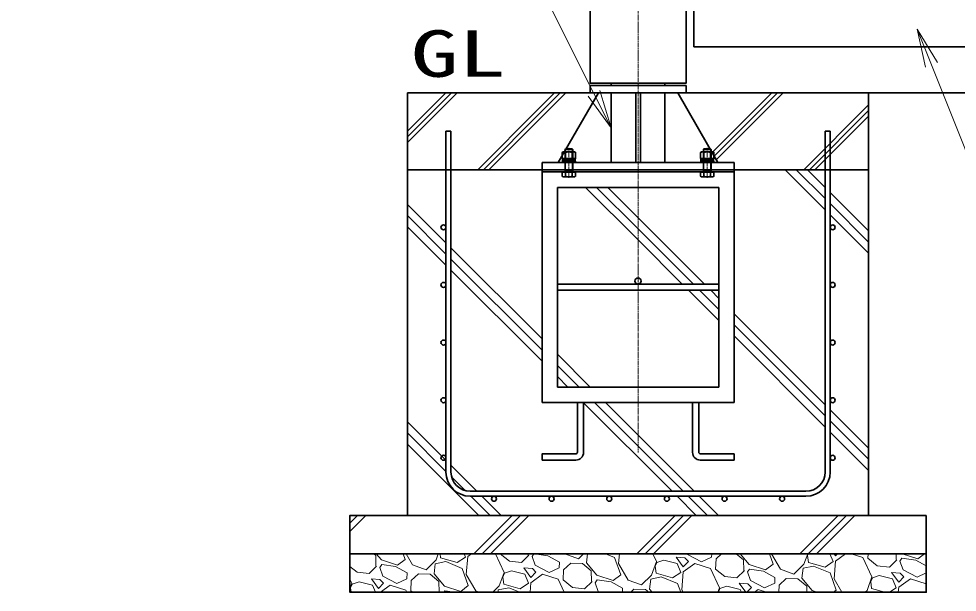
# Model space of a CAD drawing. Units: millimetres, scale not verified. Extents: x -11880 to 11880, y -8400 to 8400.
# Drawn here: x -6034 to -3591, y -2197 to -704 of the extents above; entities that cross this region are included whole.
import ezdxf
from ezdxf.enums import TextEntityAlignment as Align

# ---------------------------------------------------------------- set-up
doc = ezdxf.new("R2010")
doc.units = ezdxf.units.MM
doc.header["$LTSCALE"] = 30
doc.linetypes.add('USER1', pattern=[18, 12, -1.5, 3, -1.5])
for name, color, linetype, lineweight in [('0-1_軸線', 200, 'USER1', 15), ('0-2_外形線', 7, 'Continuous', 35), ('0-3_細線', 2, 'Continuous', 35), ('0-4_寸法線', 4, 'Continuous', 18), ('0-5_0', 7, 'Continuous', 18), ('1-5_ねじ', 253, 'Continuous', 18), ('1-6_ハッチング', 253, 'Continuous', 13)]:
    doc.layers.add(name, color=color, linetype=linetype, lineweight=lineweight)
doc.layers.add('0-D_文字2', color=254, linetype='Continuous')
doc.styles.add('ＭＳ ゴシック', font='')
doc.styles.get('ＭＳ ゴシック').set_extended_font_data('MS Gothic')

# ---------------------------------------------------------------- blocks, each defined once
blk = doc.blocks.new('S30')
at = {"layer": '0-4_寸法線'}
for points in [[(5161022.3, 86206849.8), (5132543.9, 86206849.8), (5116802.1, 86246267.8), (5115689.5, 86249053.9)], [(5117266.5, 86246453.2), (5115689.5, 86249053.9), (5116337.8, 86246082.4)]]:
    blk.add_lwpolyline(points, dxfattribs=at)
at = {"layer": '0-4_寸法線', "color": 254, "style": 'ＭＳ ゴシック'}
for s, width, p in [('SUS304 HL', 1.15, (5136311.9, 86214550.3)), ('100x50x2t', 1.2, (5135879.9, 86208250.3))]:
    blk.add_text(s, height=3637, dxfattribs=dict(at, width=width)).set_placement(p, align=Align.BOTTOM_LEFT)
blk = doc.blocks.new('PROFSP002JR0R6')
at = {"layer": '0-2_外形線'}
blk.add_lwpolyline([(0, -510), (90, -510), (90, 510), (0, 510)], close=True, dxfattribs=at)
blk = doc.blocks.new('PROFSP002K2ZD6')
at = {"layer": '0-2_外形線'}
for p, q in [((0, 348), (0, 0)), ((0, 24), (186.1, 48)), ((0, -348), (0, 0)), ((0, -24), (186.1, 0)), ((21.1, 495), (21.1, 26.7)), ((165, 495), (165, 45.3)), ((186.1, 348), (186.1, 0)), ((186.1, -348), (186.1, 0)), ((21.1, -495), (21.1, -21.3)), ((165, -495), (165, -2.7))]:
    blk.add_line(p, q, dxfattribs=at)
for points in [[(93.1, 495), (21.1, 495), (6.1, 480), (0, 348)], [(186.1, 348), (180, 480), (165, 495), (93.1, 495)], [(93.1, -495), (21.1, -495), (6.1, -480), (0, -348)], [(186.1, -348), (180, -480), (165, -495), (93.1, -495)]]:
    blk.add_lwpolyline(points, dxfattribs=at)
blk = doc.blocks.new('PROFSP002KL356')
at = {"layer": '0-1_軸線'}
blk.add_line((-462, 0), (1887, 0), dxfattribs=at)
at = {"layer": '0-2_外形線'}
for p, q in [((-24, 259.8), (-334.8, 259.8)), ((117.8, 300), (117.8, 0)), ((117.8, -300), (117.8, 0)), ((1762.5, 300), (1762.5, 0)), ((1762.5, -300), (1762.5, 0)), ((-24, -259.8), (-334.8, -259.8))]:
    blk.add_line(p, q, dxfattribs=at)
for points in [[(-375, 0), (-375, 450), (-334.8, 519.6), (-24, 519.6), (-24, 0)], [(-375, 0), (-375, -450), (-334.8, -519.6), (-24, -519.6), (-24, 0)], [(-24, 427.5), (0, 427.5), (0, 0)], [(-24, -427.5), (0, -427.5), (0, 0)], [(24, 300), (1762.5, 300), (1800, 262.5), (1800, 0)], [(24, -300), (1762.5, -300), (1800, -262.5), (1800, 0)]]:
    blk.add_lwpolyline(points, dxfattribs=at)
for centre, radius, start, end in [((-145, 389.7), 230, 145.61587, 214.38413), ((484.8, 0), 859.8, 162.41211, 197.58789), ((24, 324), 24, 180, 270), ((-145, -389.7), 230, 145.61587, 214.38413), ((24, -324), 24, 90, 180)]:
    blk.add_arc(centre, radius, start, end, dxfattribs=at)
at = {"layer": '1-5_ねじ'}
for p, q in [((117.8, 262.5), (24, 300)), ((117.8, 262.5), (1800, 262.5)), ((117.8, -262.5), (24, -300)), ((117.8, -262.5), (1800, -262.5))]:
    blk.add_line(p, q, dxfattribs=at)
blk = doc.blocks.new('PROFSP002KZWE6')
at = {"layer": '0-2_外形線'}
for p, q in [((24, 415.5), (24, 0)), ((499.8, 259.8), (24, 259.8)), ((24, -415.5), (24, 0)), ((499.8, -259.8), (24, -259.8))]:
    blk.add_line(p, q, dxfattribs=at)
for points in [[(270, 519.6), (24, 519.6), (24, 415.5), (0, 415.5), (0, 0)], [(270, -519.6), (24, -519.6), (24, -415.5), (0, -415.5), (0, 0)], [(540, 0), (540, 450), (499.8, 519.6), (270, 519.6)], [(540, 0), (540, -450), (499.8, -519.6), (270, -519.6)]]:
    blk.add_lwpolyline(points, dxfattribs=at)
for centre, radius, start, end in [((310, 389.7), 230, 325.61587, 34.38413), ((-319.8, 0), 859.8, 342.41211, 17.58789), ((310, -389.7), 230, 325.61587, 34.38413)]:
    blk.add_arc(centre, radius, start, end, dxfattribs=at)
blk = doc.blocks.new('dgdgdhfjhg')
at = {"layer": '0-2_外形線'}
for p, q in [((-3094.5, 0), (-6237, -5430)), ((-3244.5, 0), (3244.5, 0)), ((-2097, 0), (-2097, -5430)), ((-180, -5430), (-180, 0)), ((180, 0), (180, -5430)), ((2097, 0), (2097, -5430)), ((3094.5, 0), (6237, -5430)), ((-7500, -5430), (-7500, -6000)), ((-7500, -5430), (7500, -5430)), ((7500, -6000), (7500, -5430)), ((7500, -6000), (-7500, -6000)), ((-7500, -6000), (-7500, -6180)), ((7500, -6180), (-7500, -6180)), ((7500, -6000), (7500, -6180)), ((7500, -24180), (7500, -6180)), ((-6300, -7380), (-6300, -22980)), ((6300, -7380), (-6300, -7380)), ((6300, -22980), (6300, -7380)), ((6300, -14940), (-6300, -14940)), ((6300, -15420), (-6300, -15420)), ((-6300, -22980), (6300, -22980)), ((-4740, -24180), (-4740, -26550)), ((-4260, -26580), (-4260, -24180)), ((4260, -26580), (4260, -24180)), ((4740, -24180), (4740, -26550)), ((-4740, -26550), (-4740, -28050)), ((-4260, -26580), (-4260, -28080)), ((4260, -26580), (4260, -28080)), ((4740, -26550), (4740, -28050)), ((-4890, -28200), (-7500, -28200)), ((-7500, -28200), (-7500, -28680)), ((-7500, -28680), (-4860, -28680)), ((7500, -28680), (4860, -28680))]:
    blk.add_line(p, q, dxfattribs=at)
for points in [[(-18000, 0), (18000, 0), (18000, -6000), (-18000, -6000)], [(18000, -6000), (-18000, -6000), (-18000, -33000), (18000, -33000)], [(-22500, -33000), (22500, -33000), (22500, -36000), (-22500, -36000)], [(-22500, -36000), (22500, -36000), (22500, -39000), (-22500, -39000)]]:
    blk.add_lwpolyline(points, close=True, dxfattribs=at)
for points in [[(-7500, -6180), (-7500, -24180), (7500, -24180)], [(4890, -28200), (7500, -28200), (7500, -28680)]]:
    blk.add_lwpolyline(points, dxfattribs=at)
blk.add_circle((0, -14700), 240, dxfattribs=at)
for centre, radius, start, end in [((-4890, -28050), 150, 270, 0), ((-4860, -28080), 600, 270, 0), ((4860, -28080), 600, 180, 270), ((4890, -28050), 150, 180, 270)]:
    blk.add_arc(centre, radius, start, end, dxfattribs=at)
at = {"layer": '0-3_細線'}
for p, q in [((-15000, -29610), (-15000, -3000)), ((-15000, -3000), (-14610, -3000)), ((-14610, -3000), (-14610, -29610)), ((14610, -29610), (14610, -3000)), ((14610, -3000), (15000, -3000)), ((15000, -3000), (15000, -29610)), ((-13110, -31110), (13110, -31110)), ((13110, -31500), (-13110, -31500))]:
    blk.add_line(p, q, dxfattribs=at)
for centre in [(-15195, -10500), (15195, -10500), (-15195, -15000), (15195, -15000), (-15195, -19500), (15195, -19500), (-15195, -24000), (15195, -24000), (-15195, -28500), (15195, -28500), (-11250, -31695), (-6750, -31695), (-2250, -31695), (2250, -31695), (6750, -31695), (11250, -31695)]:
    blk.add_circle(centre, 195, dxfattribs=at)
for centre, radius, start, end in [((-13110, -29610), 1890, 180, 270), ((-13110, -29610), 1500, 180, 270), ((13110, -29610), 1890, 270, 0), ((13110, -29610), 1500, 270, 0)]:
    blk.add_arc(centre, radius, start, end, dxfattribs=at)
at = {"layer": '1-6_ハッチング'}
for p, q in [((-6111.5, -5213.2), (-11324.7, 0)), ((-5952, -4937.6), (-10889.7, 0)), ((-5840.8, -4613.9), (-10454.7, 0)), ((18000, -3868.8), (14131.2, 0)), ((18000, -3433.8), (14566.2, 0)), ((18000, -2998.8), (15001.2, 0)), ((-12939.9, -6000), (-18000, -939.9)), ((-13374.9, -6000), (-18000, -1374.9)), ((-13809.9, -6000), (-18000, -1809.9)), ((-14610, -7387.2), (-13222.8, -6000)), ((-14610, -8257.2), (-12352.8, -6000)), ((-14610, -9127.2), (-11482.8, -6000)), ((-18000, -10777.2), (-15000, -7777.2)), ((-18000, -11647.2), (-15000, -8647.2)), ((15000, -11718.3), (18000, -8718.3)), ((-18000, -12517.2), (-15000, -9517.2)), ((15000, -12588.3), (18000, -9588.3)), ((15000, -13458.3), (18000, -10458.3)), ((7500, -19218.3), (14610, -12108.3)), ((7500, -20088.3), (14610, -12978.3)), ((7500, -20958.3), (14610, -13848.3)), ((-6300, -16047.7), (-5672.3, -15420)), ((-6300, -16917.7), (-4802.3, -15420)), ((-6300, -17787.7), (-3932.3, -15420)), ((-14610, -24357.7), (-7500, -17247.7)), ((-14610, -25227.7), (-7500, -18117.7)), ((-14610, -26097.7), (-7500, -18987.7)), ((3738.3, -22980), (6300, -20418.3)), ((4608.3, -22980), (6300, -21288.3)), ((5478.3, -22980), (6300, -22158.3)), ((-4391.7, -31110), (2538.3, -24180)), ((-3521.7, -31110), (3408.3, -24180)), ((-18000, -27747.7), (-15000, -24747.7)), ((-2651.7, -31110), (4260, -24198.3)), ((-18000, -28617.7), (-15000, -25617.7)), ((15000, -28688.9), (18000, -25688.9)), ((-18000, -29487.7), (-15000, -26487.7)), ((15000, -29558.9), (18000, -26558.9)), ((12428.9, -33000), (18000, -27428.9)), ((12578.9, -31110), (14610, -29078.9)), ((13508.7, -31050.2), (14550.2, -30008.7)), ((-6281.7, -33000), (-4781.7, -31500)), ((-5411.7, -33000), (-3911.7, -31500)), ((-4541.7, -33000), (-3041.7, -31500)), ((10688.9, -33000), (12188.9, -31500)), ((11558.9, -33000), (13058.9, -31500)), ((-13931.8, -36000), (-16931.8, -33000)), ((-13279.3, -36000), (-16279.3, -33000)), ((-12626.8, -36000), (-15626.8, -33000)), ((-1203.9, -36000), (-4203.9, -33000)), ((-551.4, -36000), (-3551.4, -33000)), ((101.1, -36000), (-2898.9, -33000)), ((11524, -36000), (8524, -33000)), ((12176.5, -36000), (9176.5, -33000)), ((12829, -36000), (9829, -33000)), ((22500, -34248), (21252, -33000)), ((22500, -33595.5), (21904.5, -33000)), ((-21686.6, -36505.8), (-22500, -36947.6)), ((-21846.4, -36398.8), (-22371, -36000)), ((-20613.7, -36000), (-21846.4, -36398.8)), ((-20599, -36343.9), (-21686.6, -36505.8)), ((-20447.6, -36569.9), (-20687, -37246.4)), ((-20447.6, -36569.9), (-20599, -36343.9)), ((-20201.2, -36467.9), (-19619.8, -37035.3)), ((-20152, -36447.5), (-20146.5, -36000)), ((-18680, -36934.7), (-17944.3, -36341.3)), ((-17558.5, -36297), (-18263.3, -37801.3)), ((-17944.3, -36341.3), (-17961.2, -36000)), ((-16630, -36000), (-17558.5, -36297)), ((-15425.5, -36568.1), (-16205.4, -36000)), ((-15578.5, -36000), (-15420.5, -36161.9)), ((-15309.4, -37963.4), (-15425.5, -36568.1)), ((-15420.5, -36161.9), (-15300.5, -36000)), ((-14986, -36000), (-15236.8, -36605.5)), ((-15236.8, -36605.5), (-14597.6, -37033.5)), ((-13304.4, -36671), (-13241.7, -36125.5)), ((-13241.7, -36125.5), (-13293.7, -36000)), ((-13249.1, -36000), (-12955.9, -36815.4)), ((-11118.6, -37209), (-10426, -36000)), ((-10539.2, -36795.8), (-10257.5, -36000)), ((-7981.5, -36000), (-8676.4, -36832.5)), ((-8254.8, -37293), (-8244.9, -36480.6)), ((-8244.9, -36480.6), (-7669.2, -36000)), ((-6514, -36000), (-6086.5, -36394.8)), ((-6047.1, -37186.8), (-6086.5, -36394.8)), ((-5741.5, -36251.9), (-5750.1, -36000)), ((-4954.5, -36618.8), (-5741.5, -36251.9)), ((-3861.9, -36050.7), (-4954.5, -36618.8)), ((-3640.8, -36305.6), (-3924.6, -36596.3)), ((-3924.6, -36596.3), (-3523.3, -37007.4)), ((-3843.9, -36000), (-3861.9, -36050.7)), ((-2967.8, -36257.7), (-3640.8, -36305.6)), ((-3523.3, -37007.4), (-2967.8, -36257.7)), ((-2004.1, -36493.6), (-3050.9, -36754)), ((-1467, -36675.3), (-2004.1, -36493.6)), ((-1154.4, -36000), (-1438.1, -36605.6)), ((-1438.1, -36605.6), (-1058.7, -37660.9)), ((1358, -37641.3), (1836.8, -36288.3)), ((1515.8, -36767.7), (1451.9, -36000)), ((1836.8, -36288.3), (2532.8, -36000)), ((3949.8, -36000), (4031.1, -36707.3)), ((4254, -36000), (4651.3, -36392.7)), ((4651.3, -36392.7), (5706.6, -36013.3)), ((5706.6, -36013.3), (5714.2, -36000)), ((7035.7, -36155.6), (6140.2, -36642)), ((6875.9, -36048.6), (6812, -36000)), ((7026, -36000), (6875.9, -36048.6)), ((8081.2, -36000), (7035.7, -36155.6)), ((8274.7, -36219.7), (8035.3, -36896.2)), ((8274.7, -36219.7), (8127.6, -36000)), ((8521.1, -36117.7), (9102.5, -36685.1)), ((8570.4, -36097.2), (8571.6, -36000)), ((9102.5, -36685.1), (10042.4, -36584.5)), ((10042.4, -36584.5), (10767, -36000)), ((11138.9, -36000), (10459.1, -37451.1)), ((13296.9, -36217.9), (12997.7, -36000)), ((13412.9, -37613.2), (13296.9, -36217.9)), ((13591.3, -36000), (13485.5, -36255.2)), ((13485.5, -36255.2), (14124.7, -36683.3)), ((13734, -37133.8), (15015.3, -36603.1)), ((14124.7, -36683.3), (15418, -36320.8)), ((15015.3, -36603.1), (15839.6, -36781.2)), ((15418, -36320.8), (15454.8, -36000)), ((15599.2, -36000), (15766.4, -36465.2)), ((15766.4, -36465.2), (16548.5, -37238.2)), ((17603.8, -36858.8), (18095.7, -36000)), ((18183.2, -36445.6), (18340.9, -36000)), ((18773.1, -36894.1), (18183.2, -36445.6)), ((20045.9, -36482.3), (18773.1, -36894.1)), ((20448.5, -36000), (20045.9, -36482.3)), ((20467.6, -36942.7), (20477.5, -36130.4)), ((20477.5, -36130.4), (20633.6, -36000)), ((-20687, -37246.4), (-21779.7, -37814.5)), ((-19619.8, -37035.3), (-18680, -36934.7)), ((-14988.3, -37484), (-13707.1, -36953.3)), ((-14597.6, -37033.5), (-13304.4, -36671)), ((-13707.1, -36953.3), (-12882.7, -37131.5)), ((-12955.9, -36815.4), (-12173.8, -37588.4)), ((-12882.7, -37131.5), (-12794.1, -37903)), ((-12173.8, -37588.4), (-11118.6, -37209)), ((-9789.5, -37351.3), (-10685, -37837.7)), ((-9949.3, -37244.3), (-10539.2, -36795.8)), ((-8676.4, -36832.5), (-9949.3, -37244.3)), ((-8701.8, -37189.5), (-9789.5, -37351.3)), ((-8550.5, -37415.4), (-8701.8, -37189.5)), ((-8304.1, -37313.4), (-7722.6, -37880.8)), ((-6782.8, -37780.2), (-6047.1, -37186.8)), ((-5661.3, -37142.5), (-6366.1, -38646.8)), ((-4437.8, -36751.1), (-5661.3, -37142.5)), ((-3528.3, -37413.6), (-4437.8, -36751.1)), ((-3050.9, -36754), (-3339.6, -37451)), ((-1344.5, -36971), (-1467, -36675.3)), ((-1407.2, -37516.5), (-1344.5, -36971)), ((778.6, -38054.5), (1515.8, -36767.7)), ((4031.1, -36707.3), (3220.7, -37678)), ((3642.4, -38138.5), (3652.3, -37326.1)), ((3652.3, -37326.1), (4338.7, -36753.1)), ((4338.7, -36753.1), (5249.7, -36722.2)), ((5249.7, -36722.2), (5810.7, -37240.3)), ((5850.1, -38032.3), (5810.7, -37240.3)), ((6155.7, -37097.4), (6140.2, -36642)), ((6942.7, -37464.3), (6155.7, -37097.4)), ((8035.3, -36896.2), (6942.7, -37464.3)), ((8256.3, -37151.1), (7972.6, -37441.8)), ((8929.3, -37103.2), (8256.3, -37151.1)), ((8373.9, -37852.9), (8929.3, -37103.2)), ((9893.1, -37339.1), (8846.2, -37599.5)), ((10430.2, -37520.8), (9893.1, -37339.1)), ((13255.2, -38486.8), (13734, -37133.8)), ((15839.6, -36781.2), (15928.3, -37552.8)), ((16548.5, -37238.2), (17603.8, -36858.8)), ((18932.9, -37001.1), (18037.4, -37487.5)), ((20020.5, -36839.2), (18932.9, -37001.1)), ((20171.9, -37065.2), (19932.5, -37741.7)), ((20171.9, -37065.2), (20020.5, -36839.2)), ((20418.3, -36963.2), (20999.7, -37530.6)), ((21939.5, -37430), (22500, -36977.9)), ((-21779.6, -37814.5), (-22500, -37478.7)), ((-21262.9, -37946.9), (-22486.5, -38338.2)), ((-20353.4, -38609.4), (-21262.9, -37946.9)), ((-20466, -37501.3), (-20749.7, -37792)), ((-20749.7, -37792), (-20348.5, -38203.2)), ((-19793, -37453.5), (-20466, -37501.3)), ((-20348.5, -38203.2), (-19793, -37453.5)), ((-19876.1, -37949.8), (-20164.8, -38646.7)), ((-18829.3, -37689.4), (-19876.1, -37949.8)), ((-18292.1, -37871), (-18829.3, -37689.4)), ((-18169.7, -38166.7), (-18292.1, -37871)), ((-18263.3, -37801.3), (-17883.9, -38856.6)), ((-15903.2, -39000), (-15309.4, -37963.4)), ((-15467.1, -38837), (-14988.3, -37484)), ((-12794.1, -37903), (-13604.4, -38873.8)), ((-13172.9, -38521.8), (-12486.4, -37948.8)), ((-12486.4, -37948.8), (-11575.5, -37917.9)), ((-11575.5, -37917.9), (-11014.4, -38436.1)), ((-10669.5, -38293.2), (-10684.9, -37837.7)), ((-8789.9, -38091.9), (-9882.5, -38660)), ((-8550.5, -37415.4), (-8789.9, -38091.9)), ((-7722.6, -37880.8), (-6782.8, -37780.2)), ((-3412.2, -38808.9), (-3528.3, -37413.6)), ((-3339.6, -37451), (-2700.4, -37879)), ((-3091.2, -38329.5), (-1809.9, -37798.8)), ((-2700.4, -37879), (-1407.2, -37516.5)), ((-1809.9, -37798.8), (-985.5, -37977)), ((-1058.7, -37660.9), (-276.7, -38433.9)), ((-985.5, -37977), (-896.9, -38748.5)), ((-276.7, -38433.9), (778.6, -38054.5)), ((1947.9, -38089.8), (1358, -37641.3)), ((3220.7, -37678), (1947.9, -38089.8)), ((3195.4, -38035), (2107.7, -38196.8)), ((3346.7, -38260.9), (3195.4, -38035)), ((5114.4, -38625.7), (5850.1, -38032.3)), ((6235.9, -37988), (5761.7, -39000)), ((7459.4, -37596.6), (6235.9, -37988)), ((8368.9, -38259.1), (7459.4, -37596.6)), ((7972.6, -37441.8), (8373.9, -37852.9)), ((8846.2, -37599.5), (8557.6, -38296.5)), ((10552.7, -37816.5), (10430.2, -37520.8)), ((10459.1, -37451.1), (10838.4, -38506.4)), ((10490, -38362.1), (10552.7, -37816.5)), ((12675.8, -38900), (13412.9, -37613.2)), ((15928.3, -37552.8), (15117.9, -38523.5)), ((15549.5, -38171.6), (16235.9, -37598.6)), ((16235.9, -37598.6), (17146.8, -37567.7)), ((17146.8, -37567.7), (17707.9, -38085.8)), ((17747.3, -38877.8), (17707.9, -38085.8)), ((18052.8, -37942.9), (18037.4, -37487.5)), ((18839.9, -38309.8), (18052.8, -37942.9)), ((19932.5, -37741.7), (18839.9, -38309.8)), ((20153.5, -37996.6), (19869.8, -38287.3)), ((20826.5, -37948.8), (20153.5, -37996.6)), ((20271, -38698.5), (20826.5, -37948.8)), ((20999.7, -37530.6), (21939.5, -37430)), ((22500, -37989.8), (22356.2, -38296.6)), ((-22486.5, -38338.2), (-22500, -38367.1)), ((-20320.9, -39000), (-20353.4, -38609.4)), ((-20164.8, -38646.7), (-19637.2, -39000)), ((-19258.9, -39000), (-18232.4, -38712.3)), ((-18232.4, -38712.3), (-18169.7, -38166.7)), ((-15252.8, -39000), (-15467.1, -38837)), ((-13178.7, -39000), (-13172.9, -38521.8)), ((-10986.4, -39000), (-11014.4, -38436.1)), ((-9882.5, -38660), (-10669.5, -38293.2)), ((-9365.8, -38792.4), (-10014.9, -39000)), ((-9080.7, -39000), (-9365.8, -38792.4)), ((-8568.8, -38346.8), (-8852.5, -38637.5)), ((-8852.5, -38637.5), (-8498.8, -39000)), ((-7895.8, -38299), (-8568.8, -38346.8)), ((-8415.2, -39000), (-7895.8, -38299)), ((-7978.9, -38795.3), (-8063.7, -39000)), ((-6932.1, -38534.9), (-7978.9, -38795.3)), ((-6395, -38716.5), (-6932.1, -38534.9)), ((-6277.5, -39000), (-6395, -38716.5)), ((-6366.1, -38646.8), (-6239.1, -39000)), ((-3521.7, -39000), (-3412.2, -38808.9)), ((-3328.4, -39000), (-3091.2, -38329.5)), ((-896.9, -38748.5), (-1106.8, -39000)), ((-835.7, -39000), (-589.3, -38794.3)), ((-589.3, -38794.3), (321.7, -38763.4)), ((321.7, -38763.4), (577.9, -39000)), ((2107.7, -38196.8), (1212.2, -38683.2)), ((1223, -39000), (1212.2, -38683.2)), ((3346.7, -38260.9), (3107.3, -38937.5)), ((3593.1, -38158.9), (4174.6, -38726.3)), ((4174.6, -38726.3), (5114.4, -38625.7)), ((8430.5, -39000), (8368.9, -38259.1)), ((8557.6, -38296.5), (9196.7, -38724.5)), ((9196.7, -38724.5), (10490, -38362.1)), ((9228.6, -39000), (10087.3, -38644.3)), ((10087.3, -38644.3), (10911.6, -38822.5)), ((10838.4, -38506.4), (11337.8, -39000)), ((10911.6, -38822.5), (10932, -39000)), ((13845.1, -38935.3), (13255.2, -38486.8)), ((15117.9, -38523.6), (13845.1, -38935.3)), ((15539.6, -38984), (15549.5, -38171.6)), ((18133, -38833.5), (18055, -39000)), ((19356.6, -38442.2), (18133, -38833.5)), ((20122.4, -39000), (19356.6, -38442.2)), ((19869.8, -38287.3), (20271, -38698.5)), ((20743.4, -38445.1), (20513.6, -39000)), ((21790.2, -38184.6), (20743.4, -38445.1)), ((22327.4, -38366.3), (21790.3, -38184.6)), ((22449.8, -38662), (22327.4, -38366.3)), ((22356.2, -38296.6), (22500, -38696.5)), ((22411, -39000), (22449.8, -38662)), ((-18648.2, -39000), (-18635, -38994.5)), ((-18635, -38994.5), (-18609.8, -39000)), ((-17883.9, -38856.6), (-17738.8, -39000)), ((-13604.4, -38873.8), (-13994.6, -39000)), ((3107.3, -38937.5), (2987, -39000)), ((12397.7, -39000), (12675.8, -38900)), ((15092.6, -38880.5), (14289.3, -39000)), ((15172.6, -39000), (15092.6, -38880.5)), ((17595.8, -39000), (17747.3, -38877.8))]:
    blk.add_line(p, q, dxfattribs=at)
for points in [[(11645.9, -6000), (7324.9, -1679), (5645.9, 0)], [(12080.9, -6000), (7484.2, -1403.2), (6080.9, 0)], [(12515.9, -6000), (7643.4, -1127.5), (6515.9, 0)], [(-5192.3, -14940), (0, -9747.7), (2367.7, -7380)], [(-4322.3, -14940), (0, -10617.7), (3237.7, -7380)], [(-3452.3, -14940), (0, -11487.7), (4107.7, -7380)]]:
    blk.add_lwpolyline(points, dxfattribs=at)
at = {"layer": '0-5_0', "rotation": 90}
for name, p in [('PROFSP002KL356', (-5400, -6180)), ('PROFSP002KL356', (5400, -6180)), ('PROFSP002KZWE6', (-5400, -5153.9)), ('PROFSP002KZWE6', (5400, -5153.9)), ('PROFSP002JR0R6', (-5400, -5430)), ('PROFSP002K2ZD6', (-5400, -5340)), ('PROFSP002JR0R6', (5400, -5430)), ('PROFSP002K2ZD6', (5400, -5340))]:
    blk.add_blockref(name, p, dxfattribs=at)
blk = doc.blocks.new('S50')
at = {"layer": '0-4_寸法線'}
for points in [[(5045867.4, 86258490.3), (5083187.4, 86258490.3), (5090446.2, 86244036.3), (5091792.5, 86241355.3)], [(5089999.3, 86243811.9), (5091792.5, 86241355.3), (5090893, 86244260.7)]]:
    blk.add_lwpolyline(points, dxfattribs=at)
at = {"layer": '0-4_寸法線', "color": 254, "style": 'ＭＳ ゴシック'}
for s, p in [('固定柱 STPG370', (5045676.4, 86272642.1)), ('（125A×SCH80）', (5044415.9, 86259890.9))]:
    blk.add_text(s, height=3637, dxfattribs=at).set_placement(p, align=Align.BOTTOM_LEFT)
at = {"layer": '0-4_寸法線', "color": 254, "style": 'ＭＳ ゴシック', "width": 1.05}
blk.add_text('φ139.8×9.5t', height=3637, dxfattribs=at).set_placement((5045262.6, 86266342.1), align=Align.BOTTOM_LEFT)
blk = doc.blocks.new('A$C38341AB5')
at = {"layer": '0-1_軸線'}
blk.add_line((0, 57909), (0, -28089), dxfattribs=at)
at = {"layer": '0-2_外形線'}
for p, q in [((3750, 750), (-3750, 750)), ((-2097, 570), (-2097, 750)), ((2097, 570), (2097, 750))]:
    blk.add_line(p, q, dxfattribs=at)
for points in [[(-3750, 54000), (3750, 54000), (3750, 750), (-3750, 750)], [(-3750, 570), (3750, 570), (3750, 0), (-3750, 0)]]:
    blk.add_lwpolyline(points, close=True, dxfattribs=at)

msp = doc.modelspace()

# ---------------------------------------------------------------- linework, layer by layer
at = {"layer": '0-2_外形線'}
for p, q in [((-4276.96, -661.82), (-4276.96, -776.82)), ((-276.96, -776.82), (-4276.96, -776.82)), ((-5021.96, -896.82), (4468.04, -896.82))]:
    msp.add_line(p, q, dxfattribs=at)

# ---------------------------------------------------------------- block references
at = {"layer": '0-2_外形線', "xscale": -0.03333333, "yscale": 0.03333333}
for name in ['A$C38341AB5', 'dgdgdhfjhg']:
    msp.add_blockref(name, (-4421.96, -896.82), dxfattribs=at)
at = {"layer": '0-4_寸法線', "xscale": 0.03333333, "yscale": 0.03333333}
for name in ['S50', 'S30']:
    msp.add_blockref(name, (-174218.27, -2875699.17), dxfattribs=at)

# ---------------------------------------------------------------- texts
at = {"layer": '0-D_文字2', "style": 'ＭＳ ゴシック', "width": 1.5}
msp.add_text('GL', height=121.2, dxfattribs=at).set_placement((-5013.64, -891.41), align=Align.BOTTOM_LEFT)

doc.saveas('drawing.dxf')
